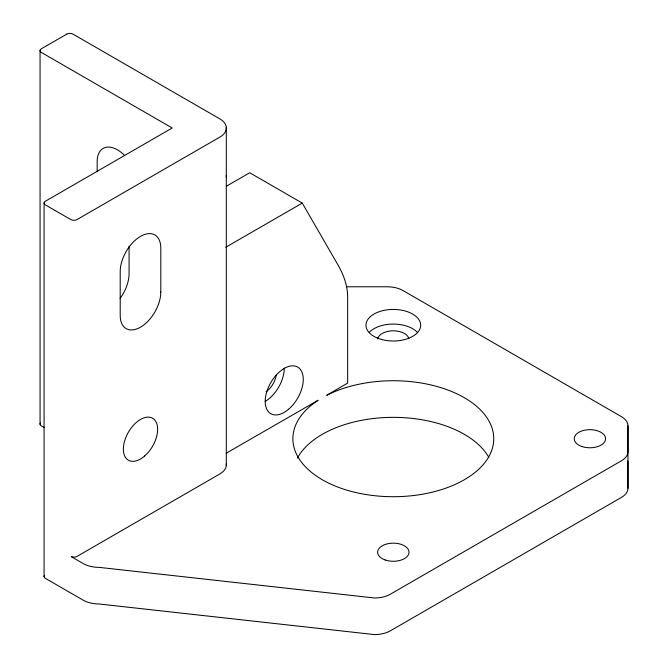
<?xml version="1.0" encoding="UTF-8"?>
<svg xmlns="http://www.w3.org/2000/svg" width="668" height="668" viewBox="0 0 668 668"><rect width="100%" height="100%" fill="white"/><g stroke="black" fill="none" stroke-linecap="round" stroke-linejoin="round"><path stroke-width="1" d="M40.063 50.401L40.063 424.305M44.08 202.83L44.08 576.735M226.293 176.953L226.293 127.221M44.489 575.415A4.484 2.588 0 0 0 45.382 578.338L83.199 600.181A22.42 12.942 0 0 0 99.056 603.972L374.514 634.6A22.42 12.942 0 0 0 390.371 630.809L621.39 497.435A22.42 12.942 0 0 0 627.953 488.283L627.953 462.39A22.42 12.942 0 0 0 627.811 460.945M346.65 286.781L387.198 286.781A22.42 12.942 0 0 1 403.054 290.572L621.39 416.623A22.42 12.942 0 0 1 627.953 425.775L627.953 451.668A22.42 12.942 0 0 1 621.39 460.82L390.371 594.194A22.42 12.942 0 0 1 374.514 597.985L99.056 567.357A22.42 12.942 0 0 1 83.199 563.567L71.342 556.661A4.484 2.588 0 0 0 77.087 556.369L219.772 473.996A22.42 12.942 0 0 0 226.293 464.06M226.343 186.263L249.732 172.761L302.262 203.089L338.367 265.622A44.84 25.893 60 0 1 347.661 296.876L347.661 383.073L326.71 395.314A100.442 57.991 0 0 1 490.838 424.848A100.442 57.991 0 0 1 369.279 495.03A100.442 57.991 0 0 1 318.135 400.266L226.235 453.18M225.809 247.235L302.262 203.089M44.071 427.47L41.358 425.908A4.484 2.588 0 0 1 40.464 422.986M627.953 425.775L627.953 488.283M226.293 175.292L226.293 465.621M129.083 246.133L129.083 273.721A28.699 16.566 -60 0 1 120.065 298.412M97.169 171.776L97.169 161.564A28.699 16.566 60 0 1 124.164 155.026M297.419 458.081A100.442 57.991 0 0 1 392.559 417.35A100.442 57.991 0 0 1 488.751 457.246M276.16 375.207A15.698 9.06 -60 0 1 266.064 391.699M284.234 368.001A26.904 15.531 -60 0 1 265.213 401.376M369.312 332.297A27.355 15.79 0 0 1 393.702 324.08A27.355 15.79 0 0 1 417.692 332.697M377.696 339.002A15.698 9.06 0 0 1 393.018 330.81A15.698 9.06 0 0 1 408.866 338.659M66.725 34.151L41.358 48.797A4.484 2.588 0 0 0 41.358 52.455L172.21 127.997L45.382 201.227A4.484 2.588 0 0 0 45.382 204.884L70.741 219.53A4.484 2.588 0 0 0 77.087 219.53L219.772 137.149A22.42 12.942 0 0 0 219.772 118.846L73.071 34.151A4.484 2.588 0 0 0 66.725 34.151M160.796 292.025L160.796 248.087A28.699 16.566 -60 0 0 140.505 236.372A28.699 16.566 -60 0 0 120.207 271.525L120.207 315.455A28.699 16.566 -60 0 0 140.505 327.178A28.699 16.566 -60 0 0 160.796 292.025M144.68 455.977A24.215 13.978 -60 0 0 152.797 418.352A24.215 13.978 -60 0 0 124.031 443.31A24.215 13.978 -60 0 0 144.68 455.977M288.626 409.233A26.904 15.531 -60 0 0 298.078 367.325A26.904 15.531 -60 0 0 266.014 394.613A26.904 15.531 -60 0 0 288.626 409.233M377.345 338.041A27.355 15.79 0 0 0 420.531 326.802A27.355 15.79 0 0 0 382.071 310.829A27.355 15.79 0 0 0 377.345 338.041M581.795 446.483A15.698 9.06 0 0 0 605.592 438.893A15.698 9.06 0 0 0 582.321 430.793A15.698 9.06 0 0 0 581.795 446.483M385.211 559.976A15.698 9.06 0 0 0 409.008 552.394A15.698 9.06 0 0 0 385.728 544.286A15.698 9.06 0 0 0 385.211 559.976"/></g></svg>
